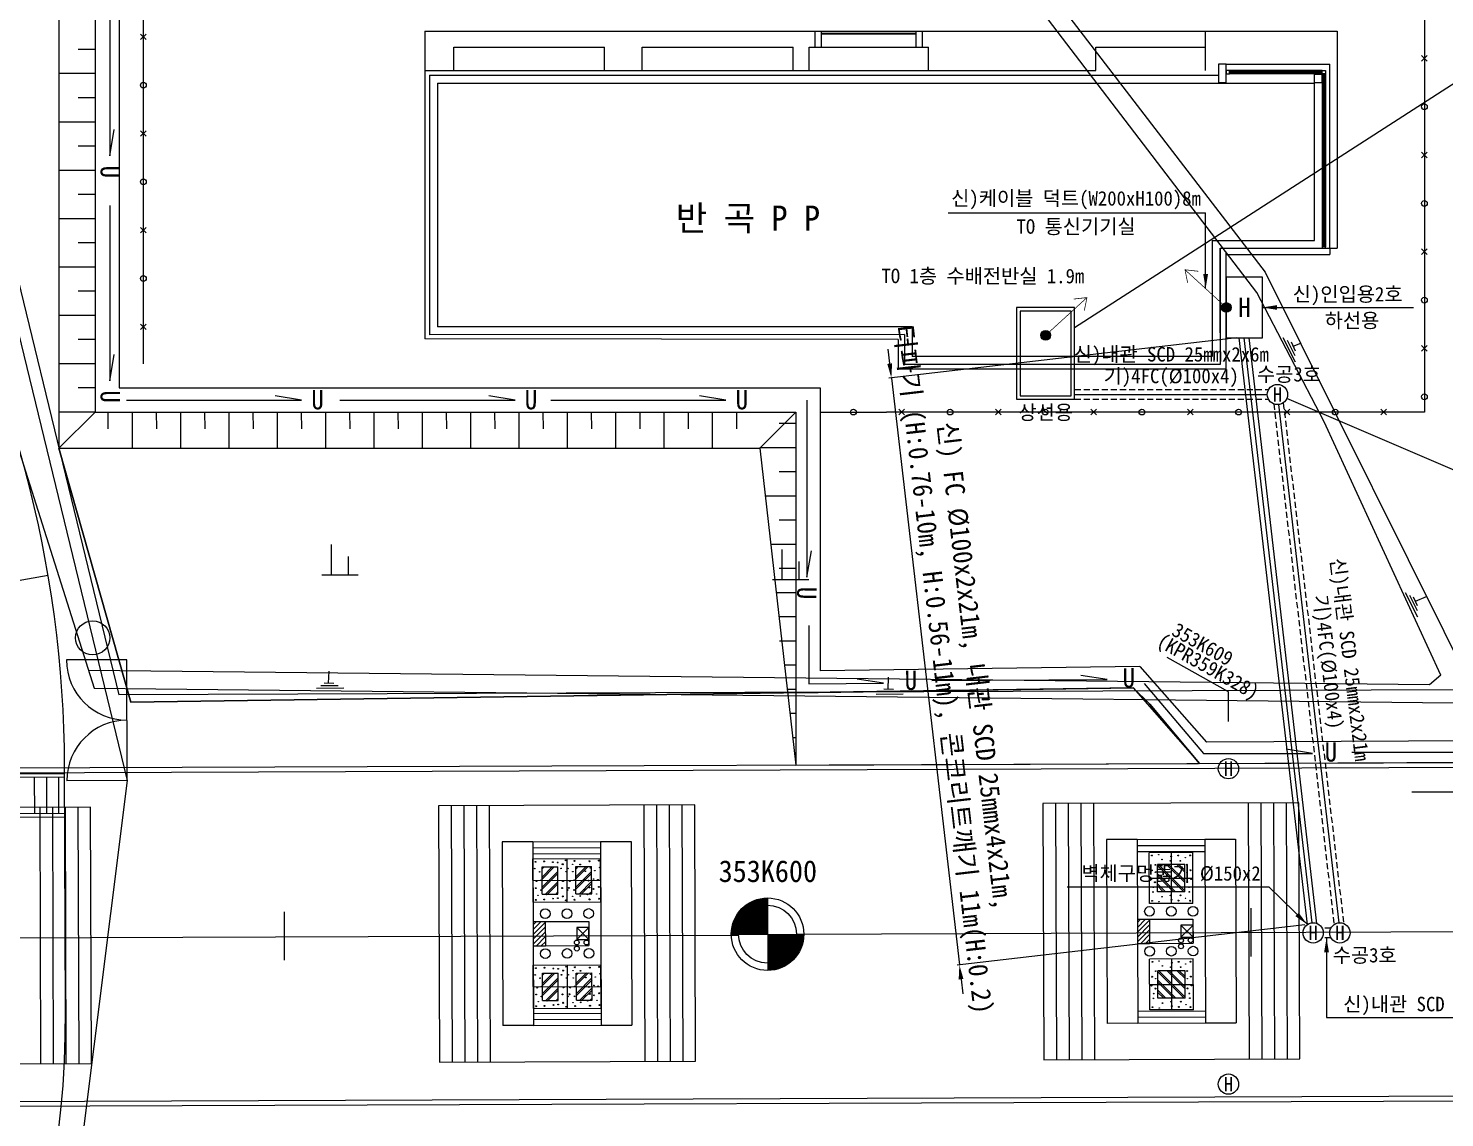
# Model space of a CAD drawing. Extents: x -24986 to -24513, y 27940 to 28142.
# Drawn here: x -24687.2 to -24628.6, y 27994.4 to 28039.4 of the extents above; entities that cross this region are included whole.
import ezdxf
from ezdxf.enums import TextEntityAlignment as Align

# ---------------------------------------------------------------- set-up
doc = ezdxf.new("R2010")
doc.units = 0
doc.header["$MEASUREMENT"] = 0
doc.linetypes.add('HIDDEN', pattern=[0.375, 0.25, -0.125])
doc.layers.get('Defpoints').update_dxf_attribs({"linetype": 'CONTINUOUS'})
for name, color, linetype in [('TT-LINE', 7, 'CONTINUOUS'), ('TT-MANH', 4, 'CONTINUOUS'), ('TZ-BASE', 253, 'CONTINUOUS'), ('TZ-DIMS', 1, 'CONTINUOUS'), ('TZ-LEAL', 1, 'CONTINUOUS'), ('TZ-LEAT', 3, 'CONTINUOUS'), ('TZ-LINE', 7, 'CONTINUOUS'), ('TZ-TEX2', 3, 'CONTINUOUS'), ('TZ-TEXT', 6, 'CONTINUOUS')]:
    doc.layers.add(name, color=color, linetype=linetype)
doc.styles.add('GR', font='GulimChe.ttf')
doc.styles.get("Standard").update_dxf_attribs({"font": 'GulimChe.ttf'})
doc.linetypes.add('ZIGZAG', pattern='A,0.00254,-5.08,[131,ltypeshp.shx,S=5.08,R=0,X=-5.08,Y=0],-10.16,[131,ltypeshp.shx,S=5.08,R=180,X=5.08,Y=0],-5.08', length=20.32254)
doc.dimstyles.new('D200', dxfattribs={"dimscale": 0.2, "dimtxt": 3, "dimasz": 3, "dimexe": 0.5, "dimexo": 0.5, "dimgap": 0.5, "dimtad": 1, "dimdec": 0, "dimzin": 1, "dimdsep": 46, "dimlunit": 6, "dimtxsty": 'Standard', "dimcen": 1, "dimclrd": 1, "dimclre": 1, "dimclrt": 3, "dimadec": 0, "dimazin": 0, "dimtfac": 1, "dimtdec": 0, "dimtix": 1, "dimtmove": 2, "dimatfit": 3, "dimfxl": 0, "dimtvp": 2, "dimlwd": -1, "dimlwe": -1, "dimarcsym": 0})
doc.dimstyles.new('지시선200', dxfattribs={"dimscale": 0.2, "dimtxt": 3, "dimasz": 3, "dimexe": 0.5, "dimexo": 0.5, "dimgap": 0.5, "dimtad": 1, "dimdec": 0, "dimzin": 1, "dimdsep": 46, "dimlunit": 6, "dimtxsty": 'Standard', "dimcen": 1, "dimclrd": 6, "dimclre": 6, "dimclrt": 3, "dimadec": 0, "dimazin": 0, "dimtfac": 1, "dimtdec": 0, "dimtix": 1, "dimtmove": 2, "dimatfit": 3, "dimfxl": 0, "dimtvp": 2, "dimlwd": -1, "dimlwe": -1, "dimarcsym": 0})

# ---------------------------------------------------------------- blocks, each defined once
blk = doc.blocks.new('*D25')
at = {"layer": 'Defpoints', "color": 0, "ltscale": 2}
for p in [(-24637.071, 28026.635), (-24634.256, 28002.356), (-24648.652, 28000.687)]:
    blk.add_point(p, dxfattribs=at)
at = {"layer": 'TZ-TEXT', "color": 1, "ltscale": 2}
for p, q in [((-24651.536, 28025.562), (-24651.605, 28026.158)), ((-24637.17, 28026.623), (-24651.566, 28024.954)), ((-24651.467, 28024.966), (-24648.652, 28000.687)), ((-24634.356, 28002.344), (-24648.751, 28000.675)), ((-24648.583, 28000.091), (-24648.514, 27999.495))]:
    blk.add_line(p, q, dxfattribs=at)
for points in [[(-24651.436, 28025.573), (-24651.635, 28025.55), (-24651.467, 28024.966)], [(-24648.483, 28000.103), (-24648.682, 28000.079), (-24648.652, 28000.687)]]:
    blk.add_solid(points, dxfattribs=at)
at = {"layer": 'TZ-TEXT', "color": 3, "ltscale": 2, "insert": (-24648.751, 28012.978), "char_height": 0.8, "attachment_point": 5, "rotation": 276.6129}
blk.add_mtext('{\\C6;신) FC Ø100x2x21m, 내관 SCD 25mmx4x21m,\\P터파기 (H:0.76-10m, H:0.56-11m), 콘크리트깨기 11m(H:0.2)}', dxfattribs=at)

msp = doc.modelspace()

# ---------------------------------------------------------------- hatches: boundary and pattern name
at = {"layer": 'TZ-LINE'}
h = msp.add_hatch(color=256, dxfattribs=at)
h.dxf.hatch_style = 1
h.paths.add_polyline_path([(-24637.809, 28027.885, 1), (-24637.409, 28027.885, 1)])
h = msp.add_hatch(color=256, dxfattribs=at)
h.dxf.hatch_style = 1
h.paths.add_polyline_path([(-24645.283, 28026.735, 1), (-24644.883, 28026.735, 1)])

# ---------------------------------------------------------------- linework, layer by layer
at = {"layer": 'TT-LINE'}
for points in [[(-24634.256, 28002.356), (-24637.071, 28026.635)], [(-24633.859, 28002.402), (-24636.668, 28026.635)]]:
    msp.add_lwpolyline(points, dxfattribs=at)
at = {"layer": 'TT-LINE', "linetype": 'HIDDEN'}
for points in [[(-24643.883, 28024.485), (-24635.862, 28024.485)], [(-24643.883, 28024.085), (-24635.862, 28024.085)], [(-24635.648, 28023.895), (-24633.151, 28002.356)], [(-24635.251, 28023.941), (-24632.754, 28002.402)], [(-24633.279, 28002.212), (-24633.646, 28002.212)], [(-24633.279, 28001.812), (-24633.646, 28001.812)]]:
    msp.add_lwpolyline(points, dxfattribs=at)
at = {"layer": 'TT-MANH'}
for centre in [(-24635.492, 28024.285), (-24637.52, 28008.804), (-24634.015, 28002.012), (-24632.91, 28002.012), (-24637.52, 27995.754)]:
    msp.add_circle(centre, 0.42, dxfattribs=at)
at = {"layer": 'TZ-BASE'}
for p, q in [((-24685.913, 28044.058), (-24685.913, 28022.058)), ((-24685.913, 28044.058), (-24685.913, 28022.058)), ((-24683.801, 28041.401), (-24683.797, 28034.156)), ((-24683.413, 28041.558), (-24683.413, 28024.558)), ((-24682.298, 28038.967), (-24682.529, 28039.199)), ((-24682.529, 28038.967), (-24682.298, 28039.199)), ((-24670.766, 28039.31), (-24670.766, 28037.685)), ((-24670.766, 28039.31), (-24638.487, 28039.31)), ((-24654.62, 28039.31), (-24650.174, 28039.31)), ((-24654.62, 28038.66), (-24654.62, 28039.31)), ((-24654.36, 28038.66), (-24654.36, 28039.31)), ((-24650.434, 28039.219), (-24654.36, 28039.219)), ((-24650.434, 28039.193), (-24654.36, 28039.193)), ((-24650.434, 28038.66), (-24650.434, 28039.31)), ((-24650.174, 28038.66), (-24650.174, 28039.31)), ((-24638.487, 28039.31), (-24633.027, 28039.31)), ((-24638.487, 28039.31), (-24638.487, 28037.685)), ((-24633.027, 28039.31), (-24633.027, 28030.334)), ((-24669.57, 28037.685), (-24669.57, 28038.66)), ((-24669.57, 28038.66), (-24663.33, 28038.66)), ((-24663.33, 28037.685), (-24663.33, 28038.66)), ((-24661.77, 28037.685), (-24661.77, 28038.66)), ((-24661.77, 28038.66), (-24655.53, 28038.66)), ((-24655.53, 28037.685), (-24655.53, 28038.66)), ((-24654.867, 28038.66), (-24649.927, 28038.66)), ((-24654.867, 28037.685), (-24654.867, 28038.66)), ((-24649.927, 28037.685), (-24649.927, 28038.66)), ((-24643.004, 28037.685), (-24643.004, 28038.66)), ((-24643.004, 28038.66), (-24638.487, 28038.66)), ((-24637.609, 28037.945), (-24633.319, 28037.945)), ((-24633.319, 28030.334), (-24633.319, 28037.945)), ((-24629.298, 28038.074), (-24629.529, 28038.305)), ((-24629.529, 28038.074), (-24629.298, 28038.305)), ((-24670.766, 28037.685), (-24643.004, 28037.685)), ((-24670.766, 28037.685), (-24670.766, 28026.583)), ((-24670.571, 28037.49), (-24670.571, 28026.756)), ((-24670.571, 28037.49), (-24637.934, 28037.49)), ((-24633.638, 28037.685), (-24637.479, 28037.685)), ((-24633.638, 28037.633), (-24637.479, 28037.633)), ((-24633.638, 28037.607), (-24637.479, 28037.607)), ((-24633.638, 28037.555), (-24637.479, 28037.555)), ((-24633.638, 28037.555), (-24633.638, 28030.399)), ((-24633.586, 28037.555), (-24633.586, 28030.399)), ((-24633.56, 28037.555), (-24633.56, 28030.399)), ((-24633.508, 28037.555), (-24633.508, 28030.399)), ((-24670.246, 28037.165), (-24670.247, 28027.09)), ((-24670.246, 28037.165), (-24633.963, 28037.165)), ((-24633.963, 28030.659), (-24633.963, 28037.165)), ((-24683.797, 28034.156), (-24683.621, 28035.246)), ((-24682.298, 28034.967), (-24682.529, 28035.199)), ((-24682.529, 28034.967), (-24682.298, 28035.199)), ((-24629.298, 28034.074), (-24629.529, 28034.305)), ((-24629.529, 28034.074), (-24629.298, 28034.305)), ((-24683.801, 28032.101), (-24683.797, 28024.856)), ((-24682.298, 28030.967), (-24682.529, 28031.199)), ((-24682.529, 28030.967), (-24682.298, 28031.199)), ((-24638.194, 28030.659), (-24633.963, 28030.659)), ((-24638.194, 28030.659), (-24638.194, 28025.855)), ((-24637.869, 28030.334), (-24633.319, 28030.334)), ((-24637.869, 28026.83), (-24637.869, 28030.334)), ((-24637.869, 28030.334), (-24633.644, 28030.334)), ((-24637.869, 28030.334), (-24637.869, 28025.53)), ((-24637.609, 28025.335), (-24637.609, 28030.153)), ((-24633.319, 28030.334), (-24633.319, 28030.074)), ((-24633.319, 28030.334), (-24633.027, 28030.334)), ((-24629.298, 28030.074), (-24629.529, 28030.305)), ((-24629.529, 28030.074), (-24629.298, 28030.305)), ((-24637.609, 28030.074), (-24633.319, 28030.074)), ((-24682.298, 28026.967), (-24682.529, 28027.199)), ((-24682.529, 28026.967), (-24682.298, 28027.199)), ((-24650.927, 28026.769), (-24670.571, 28026.756)), ((-24650.602, 28027.09), (-24670.247, 28027.09)), ((-24650.927, 28026.769), (-24650.927, 28025.53)), ((-24650.602, 28027.09), (-24650.602, 28025.855)), ((-24651.187, 28026.564), (-24670.766, 28026.583)), ((-24651.187, 28026.564), (-24651.187, 28025.335)), ((-24629.298, 28026.074), (-24629.529, 28026.305)), ((-24629.529, 28026.074), (-24629.298, 28026.305)), ((-24683.797, 28024.856), (-24683.621, 28025.946)), ((-24637.869, 28025.53), (-24650.927, 28025.53)), ((-24638.194, 28025.855), (-24650.602, 28025.855)), ((-24637.869, 28025.335), (-24651.187, 28025.335)), ((-24637.609, 28025.335), (-24637.869, 28025.335)), ((-24683.413, 28024.558), (-24654.413, 28024.558)), ((-24654.413, 28024.558), (-24654.413, 28012.851)), ((-24683.11, 28024.053), (-24675.865, 28024.057)), ((-24675.865, 28024.057), (-24676.955, 28024.233)), ((-24674.281, 28024.053), (-24667.036, 28024.057)), ((-24667.036, 28024.057), (-24668.126, 28024.233)), ((-24665.558, 28024.053), (-24658.313, 28024.057)), ((-24658.313, 28024.057), (-24659.403, 28024.233)), ((-24654.967, 28024.054), (-24654.967, 28016.731)), ((-24656.913, 28022.058), (-24655.413, 28023.558)), ((-24651.154, 28023.673), (-24650.923, 28023.442)), ((-24651.154, 28023.442), (-24650.923, 28023.673)), ((-24647.154, 28023.673), (-24646.923, 28023.442)), ((-24647.154, 28023.442), (-24646.923, 28023.673)), ((-24643.217, 28023.673), (-24642.985, 28023.442)), ((-24643.217, 28023.442), (-24642.985, 28023.673)), ((-24639.217, 28023.673), (-24638.985, 28023.442)), ((-24639.217, 28023.442), (-24638.985, 28023.673)), ((-24635.217, 28023.673), (-24634.985, 28023.442)), ((-24635.217, 28023.442), (-24634.985, 28023.673)), ((-24631.217, 28023.673), (-24630.985, 28023.442)), ((-24631.217, 28023.442), (-24630.985, 28023.673)), ((-24685.913, 28022.058), (-24682.937, 28011.554)), ((-24682.937, 28011.554), (-24685.913, 28022.058)), ((-24654.967, 28016.731), (-24654.774, 28017.818)), ((-24700.178, 28014.375), (-24686.354, 28016.805)), ((-24654.888, 28014.723), (-24654.888, 28012.321)), ((-24683.098, 28013.312), (-24685.598, 28013.302)), ((-24683.079, 28008.312), (-24683.098, 28013.312)), ((-24641.181, 28013.034), (-24654.413, 28012.851)), ((-24642.541, 28012.492), (-24643.632, 28012.663)), ((-24641.181, 28013.034), (-24638.426, 28009.908)), ((-24682.937, 28011.554), (-24641.462, 28012.143)), ((-24641.462, 28012.143), (-24682.937, 28011.554)), ((-24654.888, 28012.321), (-24651.792, 28012.339)), ((-24651.792, 28012.339), (-24652.883, 28012.509)), ((-24649.786, 28012.451), (-24642.541, 28012.492)), ((-24641.462, 28012.143), (-24638.712, 28009.022)), ((-24641.462, 28012.143), (-24640.768, 28011.479)), ((-24640.768, 28011.479), (-24641.462, 28012.143)), ((-24641.013, 28012.333), (-24638.555, 28009.43)), ((-24640.768, 28011.479), (-24638.712, 28009.022)), ((-24638.712, 28009.022), (-24640.768, 28011.479)), ((-24640.768, 28011.479), (-24638.712, 28009.022)), ((-24638.712, 28009.022), (-24640.768, 28011.479)), ((-24596.14, 28010.066), (-24638.426, 28009.908)), ((-24737.938, 28008.652), (-24513.199, 28009.491)), ((-24737.937, 28008.452), (-24513.199, 28009.291)), ((-24638.712, 28009.022), (-24597.331, 28009.194)), ((-24638.712, 28009.022), (-24597.205, 28009.194)), ((-24638.555, 28009.43), (-24634.047, 28009.432)), ((-24634.047, 28009.432), (-24635.136, 28009.608)), ((-24632.41, 28009.481), (-24625.165, 28009.485)), ((-24685.67, 28008.597), (-24693.928, 28008.567)), ((-24685.633, 27998.776), (-24685.671, 28008.907)), ((-24685.67, 28008.447), (-24693.927, 28008.417)), ((-24686.927, 28008.443), (-24686.922, 28006.943)), ((-24686.427, 28008.445), (-24686.422, 28006.945)), ((-24685.927, 28008.446), (-24685.922, 28006.946)), ((-24683.079, 28008.312), (-24685.579, 28008.302)), ((-24661.704, 28007.296), (-24661.665, 27996.696)), ((-24661.179, 28007.298), (-24661.14, 27996.698)), ((-24660.654, 28007.3), (-24660.615, 27996.7)), ((-24660.129, 28007.302), (-24660.09, 27996.702)), ((-24644.679, 28007.36), (-24644.64, 27996.76)), ((-24644.154, 28007.362), (-24644.115, 27996.762)), ((-24643.629, 28007.364), (-24643.59, 27996.764)), ((-24643.104, 28007.366), (-24643.065, 27996.766)), ((-24636.704, 28007.39), (-24636.665, 27996.79)), ((-24636.179, 28007.392), (-24636.14, 27996.792)), ((-24635.654, 28007.394), (-24635.615, 27996.794)), ((-24635.129, 28007.396), (-24635.09, 27996.796)), ((-24623.931, 28007.835), (-24629.931, 28007.836)), ((-24685.664, 28006.947), (-24693.922, 28006.917)), ((-24685.663, 28006.797), (-24693.921, 28006.767)), ((-24686.704, 28007.203), (-24686.665, 27996.603)), ((-24686.179, 28007.205), (-24686.14, 27996.605)), ((-24685.654, 28007.207), (-24685.615, 27996.607)), ((-24685.129, 28007.209), (-24685.09, 27996.609)), ((-24669.679, 28007.267), (-24669.64, 27996.667)), ((-24669.154, 28007.269), (-24669.115, 27996.669)), ((-24668.629, 28007.271), (-24668.59, 27996.671)), ((-24668.104, 28007.272), (-24668.065, 27996.673)), ((-24666.299, 28005.779), (-24667.569, 28005.774)), ((-24667.569, 28005.774), (-24667.54, 27998.175)), ((-24666.299, 28005.779), (-24663.499, 28005.79)), ((-24666.299, 28005.779), (-24666.27, 27998.179)), ((-24666.298, 28005.529), (-24663.498, 28005.54)), ((-24663.499, 28005.79), (-24662.229, 28005.794)), ((-24663.499, 28005.79), (-24663.47, 27998.19)), ((-24662.229, 28005.794), (-24662.2, 27998.194)), ((-24641.299, 28005.873), (-24642.569, 28005.868)), ((-24642.569, 28005.868), (-24642.54, 27998.268)), ((-24641.299, 28005.873), (-24638.499, 28005.883)), ((-24641.299, 28005.873), (-24641.27, 27998.273)), ((-24641.298, 28005.623), (-24638.498, 28005.633)), ((-24638.499, 28005.883), (-24637.229, 28005.888)), ((-24638.499, 28005.883), (-24638.47, 27998.283)), ((-24637.229, 28005.888), (-24637.2, 27998.288)), ((-24666.297, 28005.279), (-24663.497, 28005.29)), ((-24666.296, 28005.079), (-24663.496, 28005.09)), ((-24666.289, 28003.279), (-24666.296, 28005.079)), ((-24664.896, 28005.084), (-24664.889, 28003.284)), ((-24663.489, 28003.29), (-24663.496, 28005.09)), ((-24641.297, 28005.373), (-24638.497, 28005.383)), ((-24638.997, 28005.331), (-24640.797, 28005.324)), ((-24640.789, 28003.224), (-24640.797, 28005.324)), ((-24639.897, 28005.328), (-24639.889, 28003.228)), ((-24638.989, 28003.231), (-24638.997, 28005.331)), ((-24665.92, 28004.746), (-24665.27, 28004.748)), ((-24665.919, 28004.746), (-24665.92, 28004.745)), ((-24665.916, 28003.616), (-24665.92, 28004.746)), ((-24665.835, 28004.746), (-24665.919, 28004.661)), ((-24665.496, 28004.747), (-24665.918, 28004.321)), ((-24665.411, 28004.747), (-24665.918, 28004.237)), ((-24665.269, 28004.55), (-24665.917, 28003.898)), ((-24665.269, 28004.466), (-24665.916, 28003.813)), ((-24665.266, 28003.618), (-24665.27, 28004.748)), ((-24664.52, 28004.751), (-24663.87, 28004.753)), ((-24664.516, 28003.621), (-24664.52, 28004.751)), ((-24664.519, 28004.751), (-24664.52, 28004.75)), ((-24664.435, 28004.751), (-24664.519, 28004.666)), ((-24664.011, 28004.753), (-24664.518, 28004.242)), ((-24664.096, 28004.752), (-24664.518, 28004.327)), ((-24663.869, 28004.555), (-24664.517, 28003.903)), ((-24663.869, 28004.471), (-24664.516, 28003.819)), ((-24663.866, 28003.623), (-24663.87, 28004.753)), ((-24639.33, 28004.845), (-24640.46, 28004.841)), ((-24640.456, 28003.711), (-24640.46, 28004.841)), ((-24640.46, 28004.799), (-24639.368, 28003.715)), ((-24640.459, 28004.459), (-24639.707, 28003.713)), ((-24640.458, 28004.375), (-24639.792, 28003.713)), ((-24640.418, 28004.841), (-24639.326, 28003.757)), ((-24640.078, 28004.842), (-24639.327, 28004.097)), ((-24639.994, 28004.842), (-24639.327, 28004.181)), ((-24639.655, 28004.844), (-24639.329, 28004.52)), ((-24639.57, 28004.844), (-24639.329, 28004.604)), ((-24639.326, 28003.715), (-24639.33, 28004.845)), ((-24666.293, 28004.179), (-24663.493, 28004.19)), ((-24665.267, 28004.126), (-24665.774, 28003.616)), ((-24665.267, 28004.042), (-24665.69, 28003.616)), ((-24663.867, 28004.132), (-24664.374, 28003.621)), ((-24663.867, 28004.047), (-24664.29, 28003.622)), ((-24640.793, 28004.274), (-24638.993, 28004.281)), ((-24640.457, 28004.035), (-24640.131, 28003.712)), ((-24640.457, 28003.951), (-24640.215, 28003.712)), ((-24666.289, 28003.279), (-24663.489, 28003.29)), ((-24665.916, 28003.616), (-24665.266, 28003.618)), ((-24665.266, 28003.703), (-24665.35, 28003.618)), ((-24665.266, 28003.618), (-24665.266, 28003.618)), ((-24664.516, 28003.621), (-24663.866, 28003.623)), ((-24663.866, 28003.708), (-24663.95, 28003.623)), ((-24663.866, 28003.624), (-24663.866, 28003.623)), ((-24656.595, 28003.454), (-24656.584, 28000.455)), ((-24638.989, 28003.231), (-24640.789, 28003.224)), ((-24639.326, 28003.715), (-24640.456, 28003.711)), ((-24666.286, 28002.479), (-24665.786, 28002.481)), ((-24666.153, 28002.48), (-24666.286, 28002.345)), ((-24665.953, 28002.48), (-24666.285, 28002.145)), ((-24665.786, 28002.447), (-24666.284, 28001.945)), ((-24665.785, 28002.247), (-24666.284, 28001.745)), ((-24665.785, 28002.047), (-24666.283, 28001.545)), ((-24665.786, 28002.481), (-24663.986, 28002.488)), ((-24665.786, 28002.481), (-24665.783, 28001.481)), ((-24663.985, 28002.238), (-24664.485, 28002.236)), ((-24663.984, 28001.738), (-24664.485, 28002.236)), ((-24664.485, 28002.236), (-24664.484, 28001.736)), ((-24663.985, 28002.238), (-24664.484, 28001.736)), ((-24663.986, 28002.488), (-24663.983, 28001.488)), ((-24663.984, 28001.738), (-24663.985, 28002.238)), ((-24655.389, 28001.96), (-24513.199, 28002.491)), ((-24641.287, 28002.573), (-24640.787, 28002.574)), ((-24641.153, 28002.573), (-24641.286, 28002.439)), ((-24640.953, 28002.574), (-24641.285, 28002.239)), ((-24640.786, 28002.541), (-24641.285, 28002.039)), ((-24640.786, 28002.341), (-24641.284, 28001.839)), ((-24640.785, 28002.141), (-24641.283, 28001.639)), ((-24640.787, 28002.574), (-24638.987, 28002.581)), ((-24640.787, 28002.574), (-24640.783, 28001.574)), ((-24638.984, 28001.831), (-24639.486, 28002.329)), ((-24638.986, 28002.331), (-24639.484, 28001.829)), ((-24638.987, 28002.581), (-24638.983, 28001.581)), ((-24752.599, 28001.562), (-24657.783, 28001.916)), ((-24666.283, 28001.479), (-24665.783, 28001.481)), ((-24665.784, 28001.847), (-24666.149, 28001.48)), ((-24665.783, 28001.647), (-24665.949, 28001.48)), ((-24665.783, 28001.481), (-24663.983, 28001.488)), ((-24664.484, 28001.736), (-24663.984, 28001.738)), ((-24658.089, 28001.949), (-24655.089, 28001.96)), ((-24641.283, 28001.573), (-24640.783, 28001.574)), ((-24640.784, 28001.941), (-24641.149, 28001.573)), ((-24640.783, 28001.741), (-24640.949, 28001.574)), ((-24640.783, 28001.574), (-24638.983, 28001.581)), ((-24638.98, 28000.931), (-24640.78, 28000.924)), ((-24640.773, 27998.824), (-24640.78, 28000.924)), ((-24639.88, 28000.928), (-24639.873, 27998.828)), ((-24638.973, 27998.831), (-24638.98, 28000.931)), ((-24666.28, 28000.679), (-24663.48, 28000.69)), ((-24666.273, 27998.879), (-24666.28, 28000.679)), ((-24665.903, 28000.346), (-24665.253, 28000.348)), ((-24665.819, 28000.346), (-24665.903, 28000.261)), ((-24665.903, 28000.346), (-24665.903, 28000.345)), ((-24665.899, 27999.216), (-24665.903, 28000.346)), ((-24665.479, 28000.347), (-24665.902, 27999.921)), ((-24665.395, 28000.348), (-24665.901, 27999.837)), ((-24665.249, 27999.218), (-24665.253, 28000.348)), ((-24664.88, 28000.684), (-24664.873, 27998.884)), ((-24664.503, 28000.351), (-24663.853, 28000.353)), ((-24664.499, 27999.221), (-24664.503, 28000.351)), ((-24664.503, 28000.351), (-24664.503, 28000.35)), ((-24664.419, 28000.351), (-24664.503, 28000.266)), ((-24664.079, 28000.352), (-24664.502, 27999.927)), ((-24663.995, 28000.353), (-24664.501, 27999.842)), ((-24663.849, 27999.223), (-24663.853, 28000.353)), ((-24663.473, 27998.89), (-24663.48, 28000.69)), ((-24639.314, 28000.445), (-24640.444, 28000.441)), ((-24640.439, 27999.311), (-24640.444, 28000.441)), ((-24640.443, 28000.399), (-24639.351, 27999.315)), ((-24640.401, 28000.441), (-24639.309, 27999.357)), ((-24640.062, 28000.442), (-24639.311, 27999.697)), ((-24639.978, 28000.442), (-24639.311, 27999.781)), ((-24639.638, 28000.444), (-24639.312, 28000.12)), ((-24639.554, 28000.444), (-24639.313, 28000.205)), ((-24639.309, 27999.315), (-24639.314, 28000.445)), ((-24666.276, 27999.779), (-24663.476, 27999.79)), ((-24665.253, 28000.15), (-24665.9, 27999.498)), ((-24665.252, 28000.066), (-24665.9, 27999.414)), ((-24665.251, 27999.726), (-24665.758, 27999.216)), ((-24663.853, 28000.155), (-24664.5, 27999.503)), ((-24663.852, 28000.071), (-24664.5, 27999.419)), ((-24663.851, 27999.732), (-24664.358, 27999.221)), ((-24640.776, 27999.874), (-24638.976, 27999.881)), ((-24640.442, 28000.059), (-24639.691, 27999.313)), ((-24640.442, 27999.975), (-24639.775, 27999.313)), ((-24665.899, 27999.216), (-24665.249, 27999.218)), ((-24665.251, 27999.642), (-24665.673, 27999.216)), ((-24665.249, 27999.303), (-24665.334, 27999.218)), ((-24665.249, 27999.218), (-24665.25, 27999.218)), ((-24664.499, 27999.221), (-24663.849, 27999.223)), ((-24663.851, 27999.647), (-24664.273, 27999.222)), ((-24663.849, 27999.308), (-24663.934, 27999.223)), ((-24663.849, 27999.224), (-24663.85, 27999.223)), ((-24640.441, 27999.635), (-24640.115, 27999.312)), ((-24640.44, 27999.551), (-24640.199, 27999.312)), ((-24639.309, 27999.315), (-24640.439, 27999.311)), ((-24666.273, 27998.879), (-24663.473, 27998.89)), ((-24666.272, 27998.679), (-24663.472, 27998.69)), ((-24641.272, 27998.773), (-24638.472, 27998.783)), ((-24641.271, 27998.523), (-24638.471, 27998.533)), ((-24638.973, 27998.831), (-24640.773, 27998.824)), ((-24666.27, 27998.179), (-24667.54, 27998.175)), ((-24666.271, 27998.429), (-24663.471, 27998.44)), ((-24666.27, 27998.179), (-24663.47, 27998.19)), ((-24663.47, 27998.19), (-24662.2, 27998.194)), ((-24641.27, 27998.273), (-24642.54, 27998.268)), ((-24641.27, 27998.273), (-24638.47, 27998.283)), ((-24638.47, 27998.283), (-24637.2, 27998.288)), ((-24737.886, 27994.852), (-24513.199, 27995.691)), ((-24737.886, 27994.652), (-24513.199, 27995.491))]:
    msp.add_line(p, q, dxfattribs=at)
at = {"layer": 'TZ-BASE', "linetype": 'Continuous'}
for p, q in [((-24676.594, 28002.883), (-24676.587, 28000.883)), ((-24636.596, 28003.035), (-24636.588, 28001.035))]:
    msp.add_line(p, q, dxfattribs=at)
at = {"layer": 'TZ-BASE'}
for points in [[(-24598.243, 28052.932), (-24603.476, 28058.939), (-24604.228, 28062.724), (-24601.247, 28071.792), (-24600.578, 28076.527), (-24614.235, 28079.661), (-24622.023, 28079.51), (-24639.213, 28075.805), (-24649.919, 28071.737), (-24660.696, 28071.584), (-24685.57, 28074.803), (-24699.668, 28070.74), (-24700.962, 28065.713), (-24698.71, 28057.352), (-24697.797, 28042.512), (-24698.175, 28037.151), (-24692.376, 28037.149), (-24684.446, 28012.14), (-24628.211, 28011.527)], [(-24697.844, 28043.281), (-24678.659, 28044.794), (-24668.028, 28049.657), (-24659.625, 28050.975), (-24654.01, 28049.939), (-24648.231, 28045.284), (-24635.998, 28029.348), (-24627.134, 28011.527)], [(-24628.736, 28012.668), (-24633.554, 28023.147), (-24636.348, 28028.5), (-24648.719, 28044.708), (-24654.456, 28049.384), (-24660.041, 28050.431), (-24667.786, 28048.922), (-24678.458, 28044.166), (-24697.797, 28042.512)], [(-24752.599, 28028.901), (-24739.63, 28026.927), (-24729.081, 28024.787), (-24717.325, 28019.088), (-24701.903, 28038.677), (-24689.941, 28038.616), (-24683.427, 28011.855)], [(-24752.599, 28028.395), (-24739.717, 28026.435), (-24732.069, 28024.883), (-24729.242, 28024.31), (-24717.181, 28018.463), (-24701.659, 28038.178), (-24696.509, 28038.197), (-24690.335, 28038.121), (-24683.079, 28008.312), (-24686.552, 27980.699), (-24704.261, 27961.373), (-24719.743, 27957.444), (-24737.756, 27957.581)], [(-24634.749, 28025.625), (-24635.251, 28026.631)], [(-24634.764, 28025.88), (-24635.071, 28026.519)], [(-24634.75, 28026.083), (-24634.918, 28026.445)], [(-24634.843, 28026.282), (-24634.52, 28026.402)], [(-24674.633, 28016.826), (-24674.633, 28018.076)], [(-24655.982, 28016.626), (-24655.982, 28017.876)], [(-24673.933, 28016.826), (-24673.933, 28017.576)], [(-24655.282, 28016.626), (-24655.282, 28017.376)], [(-24675.033, 28016.826), (-24673.533, 28016.826)], [(-24656.382, 28016.626), (-24654.882, 28016.626)], [(-24629.691, 28015.079), (-24630.193, 28016.084)], [(-24629.705, 28015.333), (-24630.013, 28015.972)], [(-24629.692, 28015.537), (-24629.86, 28015.898)], [(-24629.784, 28015.736), (-24629.325, 28015.93)], [(-24628.736, 28012.668), (-24629.2, 28012.267), (-24684.678, 28012.87)], [(-24674.755, 28012.336), (-24674.73, 28012.834)], [(-24651.604, 28012.086), (-24651.579, 28012.585)], [(-24513.199, 28012.491), (-24683.427, 28011.855)], [(-24674.122, 28012.134), (-24675.247, 28012.12)], [(-24674.358, 28012.232), (-24675.067, 28012.233)], [(-24674.535, 28012.333), (-24674.934, 28012.338)], [(-24651.207, 28011.983), (-24651.916, 28011.984)], [(-24651.385, 28012.083), (-24651.783, 28012.089)], [(-24650.972, 28011.885), (-24652.096, 28011.87)]]:
    msp.add_lwpolyline(points, dxfattribs=at)
at = {"layer": 'TZ-BASE', "flags": 128}
for points in [[(-24685.913, 28022.058), (-24656.913, 28022.058), (-24655.413, 28008.953), (-24597.205, 28009.194), (-24594.402, 28011.489), (-24588.634, 28021.705), (-24597.66, 28018.176), (-24627.413, 28018.065), (-24627.413, 28047.058), (-24656.413, 28047.058), (-24656.413, 28042.558), (-24684.413, 28042.558), (-24684.413, 28023.558)], [(-24682.413, 28025.558), (-24682.413, 28025.558), (-24682.413, 28040.558), (-24654.413, 28040.558), (-24654.413, 28045.058), (-24629.413, 28045.058), (-24629.413, 28023.558), (-24651.663, 28023.558)], [(-24684.413, 28038.558), (-24685.113, 28038.554)], [(-24684.413, 28037.558), (-24685.913, 28037.558)], [(-24684.413, 28036.558), (-24685.113, 28036.554)], [(-24684.413, 28035.558), (-24685.913, 28035.558)], [(-24684.413, 28034.558), (-24685.113, 28034.554)], [(-24684.413, 28033.558), (-24685.913, 28033.558)], [(-24684.413, 28032.558), (-24685.113, 28032.554)], [(-24684.413, 28031.558), (-24685.913, 28031.558)], [(-24684.413, 28030.558), (-24685.113, 28030.554)], [(-24684.413, 28029.558), (-24685.913, 28029.558)], [(-24684.413, 28028.558), (-24685.113, 28028.554)], [(-24684.413, 28027.558), (-24685.913, 28027.558)], [(-24684.413, 28026.558), (-24685.113, 28026.554)], [(-24684.413, 28025.558), (-24685.913, 28025.558)], [(-24684.413, 28024.558), (-24685.113, 28024.554)], [(-24684.413, 28023.558), (-24685.913, 28022.058)], [(-24684.413, 28023.558), (-24685.913, 28023.558)], [(-24684.413, 28023.558), (-24655.413, 28023.558), (-24655.413, 28008.953)], [(-24683.88, 28023.558), (-24683.877, 28022.858)], [(-24682.88, 28023.558), (-24682.88, 28022.058)], [(-24681.88, 28023.558), (-24681.877, 28022.858)], [(-24680.88, 28023.558), (-24680.88, 28022.058)], [(-24679.88, 28023.558), (-24679.877, 28022.858)], [(-24678.88, 28023.558), (-24678.88, 28022.058)], [(-24677.88, 28023.558), (-24677.877, 28022.858)], [(-24676.88, 28023.558), (-24676.88, 28022.058)], [(-24675.88, 28023.558), (-24675.877, 28022.858)], [(-24674.88, 28023.558), (-24674.88, 28022.058)], [(-24673.88, 28023.558), (-24673.877, 28022.858)], [(-24672.88, 28023.558), (-24672.88, 28022.058)], [(-24671.88, 28023.558), (-24671.877, 28022.858)], [(-24670.88, 28023.558), (-24670.88, 28022.058)], [(-24669.88, 28023.558), (-24669.877, 28022.858)], [(-24668.88, 28023.558), (-24668.88, 28022.058)], [(-24667.88, 28023.558), (-24667.877, 28022.858)], [(-24666.88, 28023.558), (-24666.88, 28022.058)], [(-24665.88, 28023.558), (-24665.877, 28022.858)], [(-24664.88, 28023.558), (-24664.88, 28022.058)], [(-24663.88, 28023.558), (-24663.877, 28022.858)], [(-24662.88, 28023.558), (-24662.88, 28022.058)], [(-24661.88, 28023.558), (-24661.877, 28022.858)], [(-24660.88, 28023.558), (-24660.88, 28022.058)], [(-24659.88, 28023.558), (-24659.877, 28022.858)], [(-24658.88, 28023.558), (-24658.88, 28022.058)], [(-24657.88, 28023.558), (-24657.877, 28022.858)], [(-24654.413, 28023.558), (-24651.663, 28023.558)], [(-24655.413, 28023.084), (-24656.113, 28023.081)], [(-24655.413, 28022.084), (-24656.913, 28022.084)], [(-24655.413, 28021.084), (-24656.113, 28021.081)], [(-24655.413, 28020.084), (-24656.687, 28020.084)], [(-24655.413, 28019.084), (-24656.113, 28019.081)], [(-24655.413, 28018.084), (-24656.458, 28018.084)], [(-24655.413, 28017.084), (-24656.113, 28017.081)], [(-24655.413, 28016.084), (-24656.229, 28016.084)], [(-24655.413, 28015.084), (-24656.113, 28015.081)], [(-24655.391, 28014.081), (-24656.091, 28014.078)], [(-24655.391, 28013.081), (-24655.886, 28013.081)], [(-24655.391, 28012.081), (-24655.771, 28012.079)], [(-24655.413, 28011.945), (-24641.462, 28012.143)], [(-24655.391, 28011.081), (-24655.657, 28011.081)], [(-24655.391, 28010.081), (-24655.542, 28010.08)]]:
    msp.add_lwpolyline(points, dxfattribs=at)
at = {"layer": 'TZ-BASE'}
for points in [[(-24637.609, 28037.945), (-24637.934, 28037.945), (-24637.934, 28037.196), (-24637.609, 28037.196)], [(-24637.609, 28037.555), (-24637.479, 28037.555), (-24637.479, 28037.685), (-24637.609, 28037.685)], [(-24633.644, 28037.522), (-24633.969, 28037.522), (-24633.969, 28037.196), (-24633.644, 28037.196)], [(-24633.508, 28037.685), (-24633.508, 28037.555), (-24633.638, 28037.555), (-24633.638, 28037.685)], [(-24633.508, 28030.334), (-24633.508, 28030.399), (-24633.638, 28030.399), (-24633.638, 28030.334)], [(-24670.204, 28007.265), (-24670.165, 27996.665), (-24659.565, 27996.704), (-24659.604, 28007.304)], [(-24645.204, 28007.358), (-24645.165, 27996.758), (-24634.565, 27996.798), (-24634.604, 28007.398)], [(-24695.204, 28007.171), (-24695.164, 27996.571), (-24684.565, 27996.611), (-24684.604, 28007.211)], [(-24638.984, 28001.831), (-24638.986, 28002.331), (-24639.486, 28002.329), (-24639.484, 28001.829)]]:
    msp.add_lwpolyline(points, close=True, dxfattribs=at)
at = {"layer": 'TZ-BASE', "const_width": 1.5}
for points in [[(-24657.122, 28002.483, 0.198912), (-24657.339, 28001.952, 1)], [(-24656.592, 28002.705, 0.198912), (-24657.122, 28002.483, 1)], [(-24656.587, 28001.205, 0.198912), (-24656.057, 28001.426, 0.198912), (-24655.839, 28001.957, 1)]]:
    msp.add_lwpolyline(points, format="xyb", dxfattribs=at)
at = {"layer": 'TZ-BASE'}
for centre, radius in [((-24682.413, 28037.083), 0.12), ((-24682.413, 28037.083), 0.12), ((-24629.413, 28036.19), 0.12), ((-24682.413, 28033.083), 0.12), ((-24629.413, 28032.19), 0.12), ((-24682.413, 28029.083), 0.12), ((-24629.413, 28028.19), 0.12), ((-24629.413, 28028.19), 0.12), ((-24629.413, 28024.19), 0.12), ((-24653.038, 28023.558), 0.12), ((-24649.038, 28023.558), 0.12), ((-24645.101, 28023.558), 0.12), ((-24641.101, 28023.558), 0.12), ((-24637.101, 28023.558), 0.12), ((-24633.101, 28023.558), 0.12), ((-24633.101, 28023.558), 0.12), ((-24684.514, 28014.217), 0.707), ((-24666.188, 28004.951), 0.0197), ((-24665.834, 28004.97), 0.0197), ((-24665.469, 28004.936), 0.0158), ((-24664.943, 28005.013), 0.0158), ((-24664.577, 28004.987), 0.0197), ((-24663.958, 28004.977), 0.0197), ((-24663.568, 28005.001), 0.0197), ((-24640.685, 28005.213), 0.0197), ((-24640.405, 28005.248), 0.0118), ((-24640.27, 28005.046), 0.0118), ((-24639.923, 28004.992), 0.0126), ((-24639.884, 28005.174), 0.0197), ((-24639.596, 28005.213), 0.0197), ((-24639.512, 28004.994), 0.0168), ((-24639.304, 28005.121), 0.00789), ((-24639.107, 28005.219), 0.0197), ((-24666.221, 28004.671), 0.0118), ((-24666.018, 28004.537), 0.0118), ((-24665.271, 28004.921), 0.0158), ((-24665.13, 28004.677), 0.0118), ((-24665.065, 28004.85), 0.0211), ((-24664.927, 28004.543), 0.0118), ((-24664.847, 28004.678), 0.0118), ((-24664.656, 28004.844), 0.00789), ((-24664.644, 28004.544), 0.0118), ((-24664.34, 28004.837), 0.0158), ((-24664.125, 28004.562), 0.0118), ((-24663.923, 28004.697), 0.0118), ((-24663.735, 28004.585), 0.0118), ((-24663.533, 28004.72), 0.0118), ((-24640.695, 28004.594), 0.0197), ((-24640.546, 28004.83), 0.0158), ((-24640.553, 28004.514), 0.00789), ((-24639.244, 28004.835), 0.0158), ((-24639.235, 28004.519), 0.00789), ((-24639.093, 28004.6), 0.0197), ((-24666.18, 28003.862), 0.0197), ((-24666.143, 28004.15), 0.0197), ((-24665.96, 28003.779), 0.0168), ((-24665.962, 28004.19), 0.0126), ((-24665.089, 28003.867), 0.0197), ((-24665.052, 28004.156), 0.0197), ((-24664.87, 28003.785), 0.0168), ((-24664.806, 28003.869), 0.0197), ((-24664.769, 28004.157), 0.0197), ((-24664.586, 28003.786), 0.0168), ((-24664.588, 28004.197), 0.0126), ((-24664.176, 28003.804), 0.0168), ((-24664.178, 28004.214), 0.0126), ((-24663.997, 28004.176), 0.0197), ((-24663.958, 28003.888), 0.0197), ((-24663.787, 28003.827), 0.0168), ((-24663.788, 28004.238), 0.0126), ((-24663.607, 28004.199), 0.0197), ((-24663.568, 28003.911), 0.0197), ((-24640.721, 28004.227), 0.0158), ((-24640.629, 28003.899), 0.0158), ((-24640.559, 28004.106), 0.0211), ((-24639.226, 28004.111), 0.0211), ((-24639.154, 28003.905), 0.0158), ((-24639.064, 28004.233), 0.0158), ((-24666.182, 28003.373), 0.0197), ((-24666.086, 28003.57), 0.00789), ((-24665.828, 28003.392), 0.0197), ((-24665.732, 28003.589), 0.00789), ((-24665.464, 28003.429), 0.0158), ((-24665.266, 28003.445), 0.0158), ((-24665.06, 28003.517), 0.0211), ((-24664.937, 28003.356), 0.0158), ((-24664.651, 28003.527), 0.00789), ((-24664.571, 28003.385), 0.0197), ((-24664.336, 28003.536), 0.0158), ((-24664.049, 28003.595), 0.00789), ((-24663.952, 28003.399), 0.0197), ((-24663.66, 28003.619), 0.00789), ((-24663.562, 28003.422), 0.0197), ((-24656.589, 28001.955), 1.5), ((-24640.678, 28003.337), 0.0197), ((-24640.644, 28003.701), 0.0158), ((-24640.398, 28003.304), 0.0118), ((-24640.265, 28003.507), 0.0118), ((-24639.917, 28003.563), 0.0126), ((-24639.877, 28003.382), 0.0197), ((-24639.589, 28003.345), 0.0197), ((-24639.507, 28003.564), 0.0168), ((-24639.297, 28003.439), 0.00789), ((-24639.137, 28003.707), 0.0158), ((-24639.1, 28003.343), 0.0197), ((-24665.788, 28002.806), 0.2), ((-24664.888, 28002.809), 0.2), ((-24663.988, 28002.813), 0.2), ((-24656.592, 28001.961), 1.2), ((-24640.788, 28002.899), 0.2), ((-24639.888, 28002.903), 0.2), ((-24638.988, 28002.906), 0.2), ((-24664.483, 28001.611), 0.1), ((-24664.482, 28001.361), 0.1), ((-24664.083, 28001.612), 0.1), ((-24640.782, 28001.249), 0.2), ((-24639.882, 28001.253), 0.2), ((-24639.483, 28001.704), 0.1), ((-24639.482, 28001.454), 0.1), ((-24639.083, 28001.706), 0.1), ((-24638.982, 28001.256), 0.2), ((-24665.781, 28001.156), 0.2), ((-24664.881, 28001.159), 0.2), ((-24663.981, 28001.163), 0.2), ((-24640.389, 28000.848), 0.0118), ((-24666.204, 28000.271), 0.0118), ((-24666.171, 28000.551), 0.0197), ((-24665.817, 28000.57), 0.0197), ((-24665.453, 28000.536), 0.0158), ((-24665.255, 28000.521), 0.0158), ((-24665.114, 28000.277), 0.0118), ((-24665.048, 28000.451), 0.0211), ((-24664.927, 28000.613), 0.0158), ((-24664.83, 28000.278), 0.0118), ((-24664.64, 28000.444), 0.00789), ((-24664.56, 28000.587), 0.0197), ((-24664.324, 28000.437), 0.0158), ((-24663.941, 28000.577), 0.0197), ((-24663.907, 28000.297), 0.0118), ((-24663.552, 28000.601), 0.0197), ((-24663.517, 28000.32), 0.0118), ((-24640.669, 28000.813), 0.0197), ((-24640.529, 28000.43), 0.0158), ((-24640.254, 28000.646), 0.0118), ((-24639.906, 28000.592), 0.0126), ((-24639.868, 28000.774), 0.0197), ((-24639.58, 28000.813), 0.0197), ((-24639.496, 28000.594), 0.0168), ((-24639.287, 28000.721), 0.00789), ((-24639.228, 28000.435), 0.0158), ((-24639.091, 28000.819), 0.0197), ((-24666.126, 27999.75), 0.0197), ((-24666.001, 28000.137), 0.0118), ((-24665.945, 27999.79), 0.0126), ((-24665.036, 27999.756), 0.0197), ((-24664.911, 28000.143), 0.0118), ((-24664.752, 27999.757), 0.0197), ((-24664.627, 28000.144), 0.0118), ((-24664.571, 27999.797), 0.0126), ((-24664.162, 27999.814), 0.0126), ((-24664.108, 28000.162), 0.0118), ((-24663.98, 27999.776), 0.0197), ((-24663.772, 27999.838), 0.0126), ((-24663.718, 28000.186), 0.0118), ((-24663.591, 27999.799), 0.0197), ((-24640.705, 27999.827), 0.0158), ((-24640.679, 28000.194), 0.0197), ((-24640.542, 27999.706), 0.0211), ((-24640.536, 28000.114), 0.00789), ((-24639.209, 27999.711), 0.0211), ((-24639.219, 28000.119), 0.00789), ((-24639.077, 28000.2), 0.0197), ((-24639.048, 27999.833), 0.0158), ((-24666.163, 27999.462), 0.0197), ((-24666.069, 27999.17), 0.00789), ((-24665.944, 27999.379), 0.0168), ((-24665.715, 27999.189), 0.00789), ((-24665.073, 27999.467), 0.0197), ((-24665.043, 27999.117), 0.0211), ((-24664.853, 27999.385), 0.0168), ((-24664.789, 27999.469), 0.0197), ((-24664.635, 27999.127), 0.00789), ((-24664.57, 27999.386), 0.0168), ((-24664.319, 27999.136), 0.0158), ((-24664.16, 27999.404), 0.0168), ((-24664.033, 27999.195), 0.00789), ((-24663.941, 27999.488), 0.0197), ((-24663.77, 27999.427), 0.0168), ((-24663.643, 27999.219), 0.00789), ((-24663.552, 27999.511), 0.0197), ((-24640.628, 27999.301), 0.0158), ((-24640.613, 27999.499), 0.0158), ((-24640.248, 27999.107), 0.0118), ((-24639.901, 27999.163), 0.0126), ((-24639.49, 27999.164), 0.0168), ((-24639.137, 27999.505), 0.0158), ((-24639.121, 27999.307), 0.0158), ((-24666.166, 27998.973), 0.0197), ((-24665.811, 27998.992), 0.0197), ((-24665.447, 27999.029), 0.0158), ((-24665.249, 27999.045), 0.0158), ((-24664.921, 27998.956), 0.0158), ((-24664.554, 27998.985), 0.0197), ((-24663.935, 27998.999), 0.0197), ((-24663.546, 27999.023), 0.0197), ((-24640.662, 27998.937), 0.0197), ((-24640.382, 27998.904), 0.0118), ((-24639.861, 27998.982), 0.0197), ((-24639.573, 27998.945), 0.0197), ((-24639.281, 27999.039), 0.00789), ((-24639.084, 27998.943), 0.0197)]:
    msp.add_circle(centre, radius, dxfattribs=at)
for centre, radius, start, end in [((-24733.786, 28008.727), 48.115, 0.21392, 29.7141), ((-24683.098, 28013.312), 2.5, 180.21393, 270.21393), ((-24683.079, 28008.312), 2.5, 90.21393, 180.21393), ((-24725.633, 27998.627), 40, 270.21393, 0.21393)]:
    msp.add_arc(centre, radius, start, end, dxfattribs=at)
at = {"layer": 'TZ-LEAL'}
for points in [[(-24649.123, 28031.801), (-24638.464, 28031.801)], [(-24644.193, 28003.923), (-24635.856, 28003.923)]]:
    msp.add_lwpolyline(points, dxfattribs=at)
at = {"layer": 'TZ-LEAL', "flags": 128}
msp.add_lwpolyline([(-24637.52, 28010.763), (-24637.52, 28011.987), (-24640.052, 28013.405)], dxfattribs=at)
at = {"layer": 'TZ-LINE', "const_width": 0.03}
for points in [[(-24638.769, 28029.383), (-24639.318, 28029.445), (-24639.207, 28028.903)], [(-24637.609, 28027.885), (-24639.318, 28029.445)], [(-24645.083, 28026.735), (-24643.373, 28028.295)], [(-24643.923, 28028.233), (-24643.373, 28028.295), (-24643.485, 28027.753)]]:
    msp.add_lwpolyline(points, dxfattribs=at)
at = {"layer": 'TZ-LINE', "ltscale": 2}
msp.add_lwpolyline([(-24637.609, 28026.635), (-24636.109, 28026.635), (-24636.109, 28029.135), (-24637.609, 28029.135)], close=True, dxfattribs=at)
at = {"layer": 'TZ-LINE'}
for points in [[(-24646.283, 28024.085), (-24643.883, 28024.085), (-24643.883, 28027.885), (-24646.283, 28027.885)], [(-24646.133, 28024.235), (-24644.033, 28024.235), (-24644.033, 28027.735), (-24646.133, 28027.735)]]:
    msp.add_lwpolyline(points, close=True, dxfattribs=at)
at = {"layer": 'TZ-LINE', "linetype": 'ZIGZAG', "ltscale": 0.039}
for points in [[(-24634.063, 28002.429), (-24636.87, 28026.635)], [(-24643.883, 28024.285), (-24635.912, 28024.285)], [(-24635.444, 28023.868), (-24632.958, 28002.429)]]:
    msp.add_lwpolyline(points, dxfattribs=at)
at = {"layer": 'TZ-LINE'}
for centre in [(-24637.609, 28027.885), (-24645.083, 28026.735)]:
    msp.add_circle(centre, 0.2, dxfattribs=at)

# ---------------------------------------------------------------- texts
at = {"layer": 'TT-MANH', "linetype": 'ByBlock', "style": 'GR'}
for p in [(-24635.49, 28024.285), (-24637.518, 28008.804), (-24634.013, 28002.012), (-24632.908, 28002.012), (-24637.518, 27995.754)]:
    msp.add_text('H', height=0.6, dxfattribs=at).set_placement(p, align=Align.MIDDLE)
at = {"layer": 'TZ-BASE', "text_generation_flag": 2}
for rotation, p in [(270.03222, (-24684.183, 28033.492)), (270.03222, (-24684.183, 28024.192)), (0.03222, (-24675.201, 28023.67)), (0.03222, (-24666.372, 28023.67)), (0.03222, (-24657.649, 28023.67)), (269.13621, (-24655.363, 28016.073)), (0.32727, (-24650.651, 28012.064)), (0.32727, (-24641.638, 28012.163)), (0.03222, (-24633.277, 28009.099))]:
    msp.add_text('U', height=0.8, rotation=rotation, dxfattribs=at).set_placement(p, align=Align.CENTER)
at = {"layer": 'TZ-BASE', "style": 'GR'}
msp.add_text('반 곡 P P', height=1.04, dxfattribs=at).set_placement((-24657.401, 28031.062), align=Align.CENTER)
at = {"layer": 'TZ-BASE'}
msp.add_text('353K600', height=0.9, dxfattribs=at).set_placement((-24656.577, 28004.115), align=Align.CENTER)
at = {"layer": 'TZ-DIMS', "insert": (-24632.772, 27998.606), "char_height": 0.6, "attachment_point": 7}
msp.add_mtext('{\\C6;신)내관 SCD 25mmx2x1m}', dxfattribs=at)
at = {"layer": 'TZ-LEAT', "style": 'GR'}
for s, p in [('수공3호', (-24635.016, 28025.123)), ('기)4FC(Ø100x4)', (-24639.886, 28025.008)), ('수공3호', (-24631.884, 28001.09))]:
    msp.add_text(s, height=0.6, dxfattribs=at).set_placement(p, align=Align.MIDDLE)
for s, p in [('(KPR359K328)', (-24640.529, 28013.905)), ('353K609', (-24639.916, 28014.354))]:
    msp.add_text(s, height=0.6, rotation=330.76129, dxfattribs=at).set_placement(p)
at = {"layer": 'TZ-TEX2'}
msp.add_text('H', height=0.8, dxfattribs=at).set_placement((-24636.859, 28027.885), align=Align.MIDDLE)
at = {"layer": 'TZ-TEX2', "style": 'GR'}
msp.add_text('기)4FC(Ø100x4)', height=0.6, rotation=276.6129, dxfattribs=at).set_placement((-24633.388, 28013.222), align=Align.MIDDLE_CENTER)
at = {"layer": 'TZ-TEXT'}
for s, rotation, p in [('신)케이블 덕트(W200xH100)8m', 359.94818, (-24643.825, 28032.359, -0.155)), ('TO 통신기기실', 0.05182, (-24643.825, 28031.243, -0.155)), ('TO 1층 수배전반실 1.9m', 359.94818, (-24647.681, 28029.195)), ('신)내관 SCD 25mmx2x6m', 359.94818, (-24639.886, 28025.908)), ('벽체구멍뚫기 Ø150x2', 359.94818, (-24639.896, 28004.481))]:
    msp.add_text(s, height=0.6, rotation=rotation, dxfattribs=at).set_placement(p, align=Align.MIDDLE)
msp.add_text('신)인입용2호', height=0.6, rotation=359.94818, dxfattribs=at).set_placement((-24634.859, 28028.439), align=Align.MIDDLE_LEFT)
for s, rotation, p in [('하선용', 0.05182, (-24632.408, 28027.347)), ('상선용', 0.05182, (-24645.081, 28023.545)), ('신)내관 SCD 25mmx2x21m', 277, (-24632.494, 28013.326))]:
    msp.add_text(s, height=0.6, rotation=rotation, dxfattribs=at).set_placement(p, align=Align.MIDDLE_CENTER)

# ---------------------------------------------------------------- dimensions: what is measured, and where the dimension line sits
at = {"layer": 'TZ-TEXT', "ltscale": 2}
dim = msp.add_aligned_dim(p1=(-24637.071, 28026.635), p2=(-24634.256, 28002.356), distance=-14.492, text='{\\C6;신) FC Ø100x2x21m, 내관 SCD 25mmx4x21m,\\P터파기 (H:0.76-10m, H:0.56-11m), 콘크리트깨기 11m(H:0.2)}', dimstyle='D200', override={"dimtxt": 4}, dxfattribs=at)
dim.commit()
dim.dimension.update_dxf_attribs({"geometry": '*D25', "text_midpoint": (-24648.751, 28012.978)})

# ---------------------------------------------------------------- leaders
at = {"layer": 'TZ-DIMS'}
for points in [[(-24638.464, 28028.665), (-24638.464, 28031.801)], [(-24634.256, 28002.356), (-24635.856, 28003.923)]]:
    msp.add_leader(points, dimstyle='D200', override={"dimdec": 1}, dxfattribs=at)
at = {"layer": 'TZ-DIMS', "annotation_type": 0, "has_hookline": 1, "hookline_direction": 0, "text_width": 8.468}
msp.add_leader([(-24633.463, 28001.812), (-24633.463, 27998.506), (-24632.872, 27998.506)], dimstyle='D200', dxfattribs=at)
at = {"layer": 'TZ-LEAL'}
msp.add_leader([(-24636.109, 28027.885), (-24629.868, 28027.885)], dimstyle='D200', dxfattribs=at)
at = {"layer": 'TZ-TEXT'}
for points in [[(-24625.266, 28039.033), (-24643.883, 28027.039)], [(-24621.063, 28018.088), (-24635.106, 28024.119)]]:
    msp.add_leader(points, dimstyle='지시선200', dxfattribs=at)

doc.saveas('drawing.dxf')
